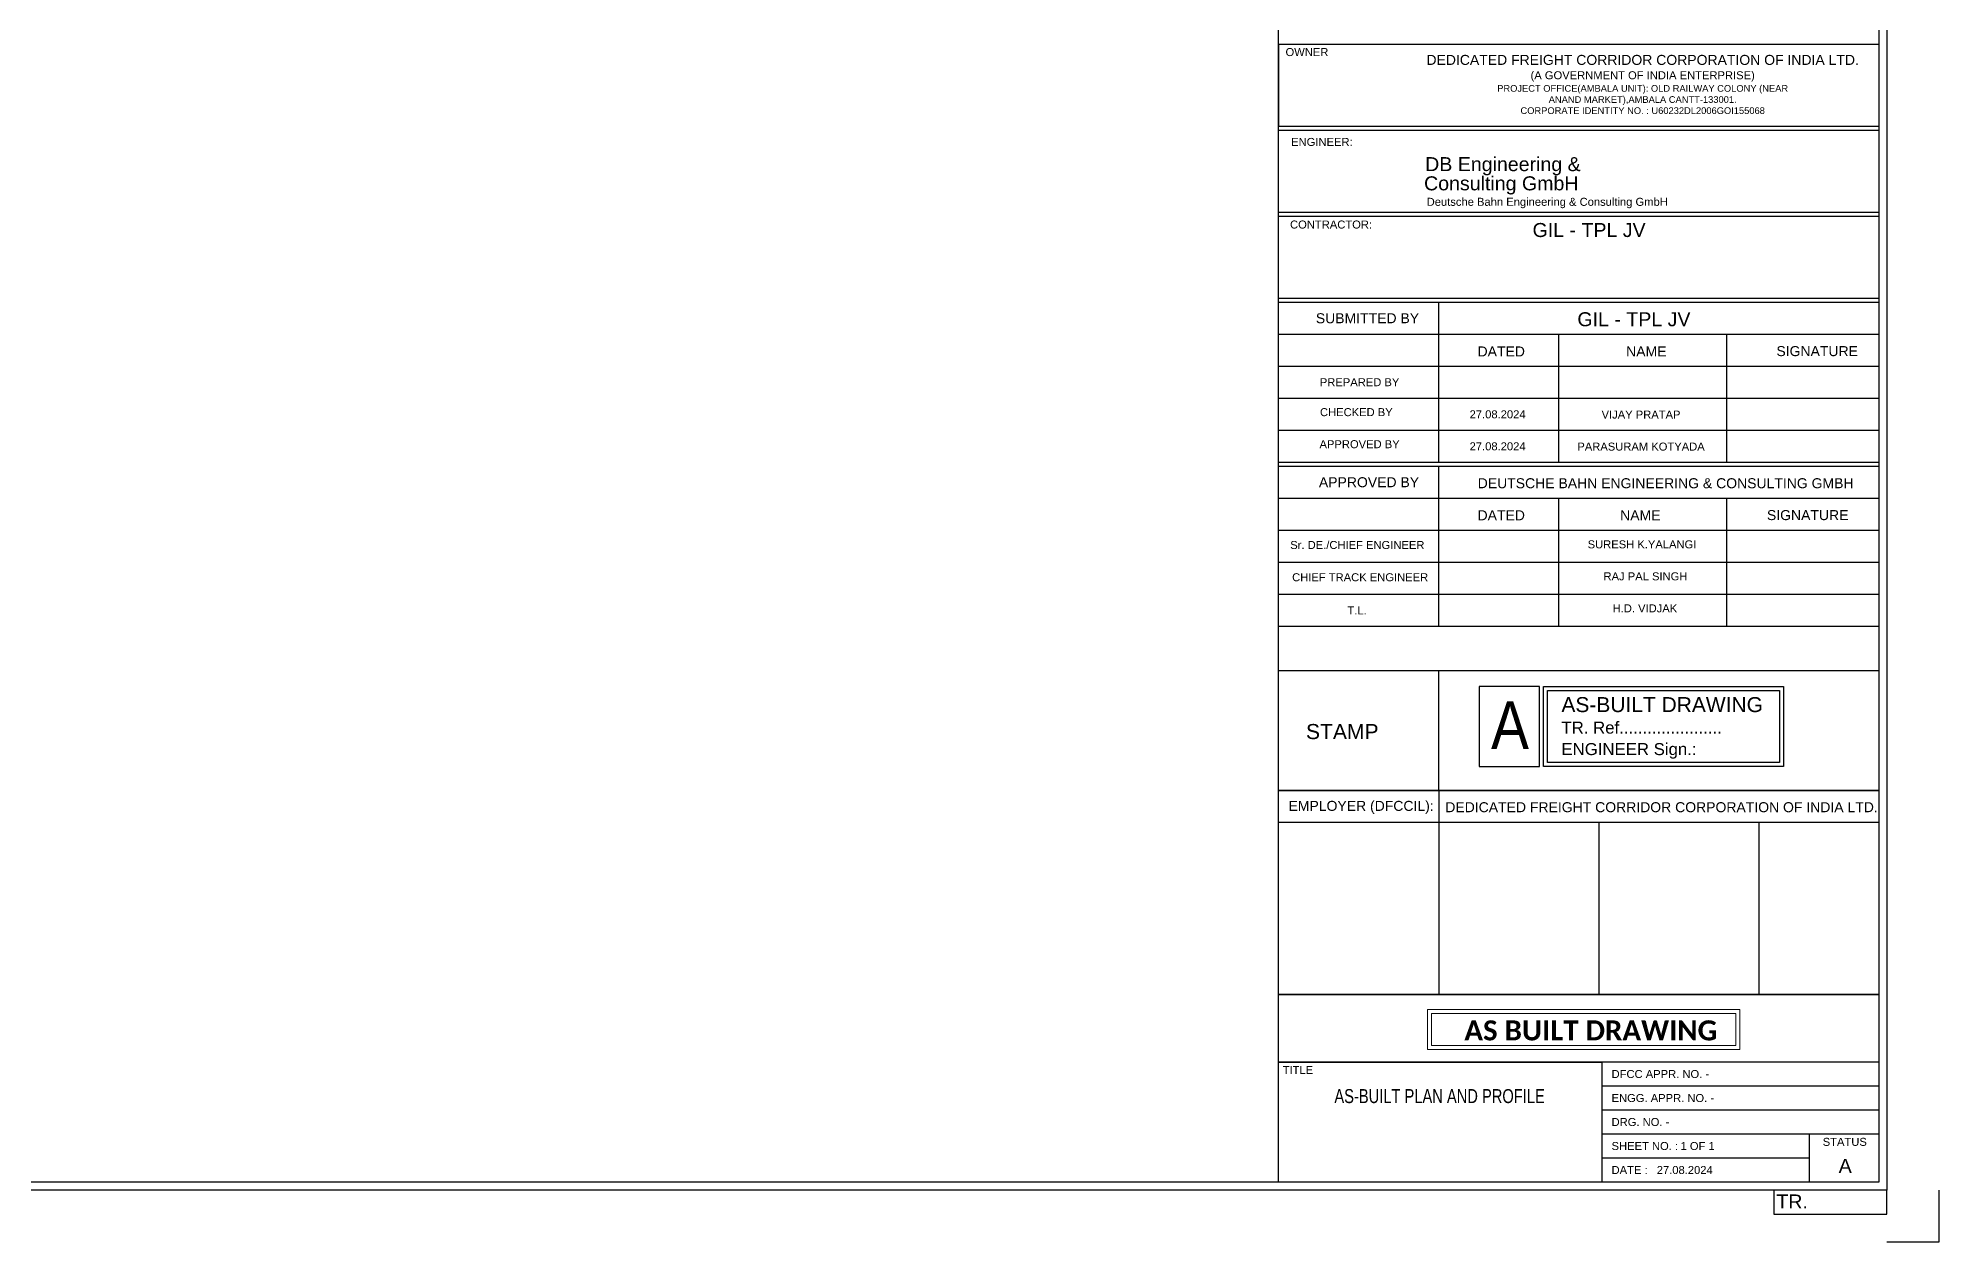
# Model space of a CAD drawing. Header units: metres. Extents: x 0 to 950, y 0 to 594.
# Drawn here: x 475 to 950, y 0 to 301 of the extents above; entities that cross this region are included whole.
import ezdxf
from ezdxf.enums import TextEntityAlignment as Align

# ---------------------------------------------------------------- set-up
doc = ezdxf.new("R2010")
doc.units = ezdxf.units.M
doc.header["$MEASUREMENT"] = 0
doc.linetypes.add('DASHED2', pattern=[0.375, 0.25, -0.125])
doc.layers.add('PAVERS', color=7, linetype='Continuous')
doc.layers.add('title', color=7, linetype='Continuous')
doc.styles.add('Style-Arial', font='arial.ttf')

# ---------------------------------------------------------------- blocks, each defined once
blk = doc.blocks.new('stamp')
at = {"color": 94}
for p, q in [((726.14, 134.91), (726.14, 114.91)), ((741.14, 134.91), (726.14, 134.91)), ((741.14, 114.91), (741.14, 134.91)), ((726.14, 114.91), (741.14, 114.91))]:
    blk.add_line(p, q, dxfattribs=at)
for points in [[(742.14, 134.91), (802.14, 134.91), (802.14, 114.91), (742.14, 114.91)], [(743.14, 133.91), (801.14, 133.91), (801.14, 115.91), (743.14, 115.91)]]:
    blk.add_lwpolyline(points, close=True, dxfattribs=at)
at = {"layer": 'title', "color": 94, "style": 'Style-Arial', "width": 0.85}
blk.add_text('A', height=12, dxfattribs=at).set_placement((729.06, 125.25), align=Align.MIDDLE_LEFT)
at = {"layer": 'title', "color": 94, "style": 'Style-Arial'}
for s, height, p in [('AS-BUILT DRAWING', 3.75, (746.66, 130.39)), ('TR. Ref......................', 3, (746.66, 124.64)), ('ENGINEER Sign.:', 3, (746.66, 119.27))]:
    blk.add_text(s, height=height, dxfattribs=at).set_placement(p, align=Align.MIDDLE_LEFT)

msp = doc.modelspace()

# ---------------------------------------------------------------- linework, layer by layer
at = {"color": 7}
for p, q in [((785, 257.39), (785, 277.89)), ((785, 235.89), (785, 256.39))]:
    msp.add_line(p, q, dxfattribs=at)
for p, q in [((825, 112.89), (825, 61.89)), ((865, 104.89), (865, 61.89)), ((905, 104.89), (905, 61.89)), ((785, 61.89), (935, 61.89)), ((785, 45), (865.81, 45))]:
    msp.add_line(p, q)
msp.add_lwpolyline([(785, 299.39), (785, 278.89)], dxfattribs=at)
for points in [[(785, 112.89), (935, 112.89), (935, 61.89), (785, 61.89)], [(937, 13), (908.75, 13), (908.75, 7), (937, 7)]]:
    msp.add_lwpolyline(points, close=True)
at = {"layer": 'PAVERS', "lineweight": 13}
for points in [[(822.23, 48.1), (900.23, 48.1), (900.23, 58.1), (822.23, 58.1)], [(823.23, 49.1), (899.23, 49.1), (899.23, 57.1), (823.23, 57.1)]]:
    msp.add_lwpolyline(points, close=True, dxfattribs=at)
at = {"layer": 'title'}
for points in [[(937, 13), (13, 13), (13, 581), (937, 581)], [(935, 15), (15, 15), (15, 579), (935, 579)]]:
    msp.add_lwpolyline(points, close=True, dxfattribs=at)
for points in [[(785, 15), (785, 579)], [(785, 91.17), (785, 121.17)], [(935, 45), (785, 45)], [(865.81, 15), (865.81, 45)], [(935, 39), (865.81, 39)], [(935, 33), (865.81, 33)], [(935, 27), (865.81, 27)], [(917.53, 27), (917.53, 15)], [(917.53, 21), (865.81, 21)], [(950, 13), (950, 0), (937, 0)]]:
    msp.add_lwpolyline(points, dxfattribs=at)
at = {"layer": 'title', "color": 7}
for points in [[(935, 299.39), (785, 299.39)], [(935, 299.39), (935, 153.89)], [(935, 278.89), (785, 278.89)], [(935, 277.89), (785, 277.89)], [(935, 257.39), (785, 257.39)], [(935, 256.39), (785, 256.39)], [(935, 235.89), (785, 235.89)], [(935, 234.89), (785, 234.89)], [(785, 194.89), (785, 234.89)], [(825, 194.89), (825, 234.89)], [(935, 226.89), (785, 226.89)], [(855, 194.89), (855, 226.89)], [(897.02, 194.89), (897.02, 226.89)], [(935, 218.89), (785, 218.89)], [(855, 194.89), (855, 218.89)], [(935, 210.89), (785, 210.89)], [(935, 202.89), (785, 202.89)], [(935, 194.89), (785, 194.89)], [(935, 193.89), (785, 193.89)], [(785, 153.89), (785, 193.89)], [(825, 153.89), (825, 193.89)], [(935, 185.89), (785, 185.89)], [(855, 153.89), (855, 185.89)], [(897.02, 153.89), (897.02, 185.89)], [(935, 177.89), (785, 177.89)], [(935, 169.89), (785, 169.89)], [(935, 161.89), (785, 161.89)], [(935, 153.89), (785, 153.89)], [(825, 112.89), (825, 142.89)], [(935, 104.89), (785, 104.89)]]:
    msp.add_lwpolyline(points, dxfattribs=at)
msp.add_lwpolyline([(785, 142.89), (935, 142.89), (935, 112.89), (785, 112.89)], close=True, dxfattribs=at)

# ---------------------------------------------------------------- block references
msp.add_blockref('stamp', (109, 3.97))

# ---------------------------------------------------------------- texts
at = {"insert": (909.37, 11.88), "char_height": 3.5, "attachment_point": 1, "style": 'Style-Arial'}
msp.add_mtext_dynamic_manual_height_columns('TR.', width=30.074, gutter_width=66.52, heights=[0], dxfattribs=at)
at = {"layer": 'PAVERS', "linetype": 'DASHED2', "lineweight": 13, "insert": (831.4, 55.41), "char_height": 5, "attachment_point": 1, "style": 'Style-Arial'}
msp.add_mtext_dynamic_manual_height_columns('{\\fCalibri|b1|i0|c0|p34;\\C7;AS BUILT DRAWING}', width=68.6397, gutter_width=1.25, heights=[0], dxfattribs=at)
at = {"layer": 'title', "color": 7, "style": 'Style-Arial'}
for s, p in [('OWNER', (786.72, 296.51)), ('ENGINEER:', (788.12, 274.04)), ('CONTRACTOR:', (787.85, 253.39))]:
    msp.add_text(s, height=2, dxfattribs=at).set_placement(p)
for s, height, p in [('DEDICATED FREIGHT CORRIDOR CORPORATION OF INDIA LTD.', 2.5, (875.96, 294.3)), ('(A GOVERNMENT OF INDIA ENTERPRISE)', 2, (875.96, 290.71))]:
    msp.add_text(s, height=height, dxfattribs=at).set_placement(p, align=Align.CENTER)
for s, p in [('DB Engineering &', (841.04, 269.49)), ('Consulting GmbH', (840.63, 264.69))]:
    msp.add_text(s, height=3.5, dxfattribs=at).set_placement(p, align=Align.MIDDLE_CENTER)
at = {"layer": 'title', "style": 'Style-Arial'}
for s, height, p in [('GIL - TPL JV', 3.5, (862.57, 253.02)), ('VIJAY PRATAP', 2, (875.55, 206.87)), ('PARASURAM KOTYADA', 2, (875.55, 198.87))]:
    msp.add_text(s, height=height, dxfattribs=at).set_placement(p, align=Align.MIDDLE_CENTER)
at = {"layer": 'title', "color": 7, "style": 'Style-Arial'}
for s, height, p in [('SUBMITTED BY', 2.5, (794.29, 230.96)), ('GIL - TPL JV', 3.5, (859.65, 230.71)), ('DATED', 2.5, (834.7, 222.66)), ('NAME', 2.5, (871.83, 222.66)), ('SIGNATURE', 2.5, (909.38, 222.74)), ('PREPARED BY', 2, (795.29, 214.97)), ('CHECKED BY', 2, (795.33, 207.48)), ('APPROVED BY', 2, (795.21, 199.47)), ('APPROVED BY', 2.5, (795.06, 189.96)), ('DEUTSCHE BAHN ENGINEERING & CONSULTING GMBH ', 2.5, (834.74, 189.71)), ('DATED', 2.5, (834.7, 181.69)), ('NAME', 2.5, (870.33, 181.69)), ('SIGNATURE', 2.5, (907.01, 181.74)), ('SURESH K.YALANGI', 2, (862.21, 174.43)), ('RAJ PAL SINGH', 2, (866.18, 166.43)), ('T.L.', 2, (802.21, 157.9)), ('H.D. VIDJAK', 2, (868.45, 158.43)), ('STAMP', 3.771, (791.83, 127.62)), ('EMPLOYER (DFCCIL):', 2.5, (787.46, 109.04)), ('DEDICATED FREIGHT CORRIDOR CORPORATION OF INDIA LTD.', 2.5, (826.64, 108.71))]:
    msp.add_text(s, height=height, dxfattribs=at).set_placement(p, align=Align.MIDDLE_LEFT)
at = {"layer": 'title', "style": 'Style-Arial'}
for s, height, p in [('27.08.2024', 2, (832.72, 206.94)), ('27.08.2024', 2, (832.72, 198.94)), ('DFCC APPR. NO. -', 2, (868.19, 42)), ('ENGG. APPR. NO. -', 2, (868.19, 36)), ('DRG. NO. -', 2, (868.19, 30)), ('SHEET NO. :', 2, (868.19, 24)), ('1 OF 1', 2, (885.42, 24)), ('STATUS  ', 2, (920.95, 25.04)), ('27.08.2024', 2, (879.48, 18)), ('A', 3.5, (924.94, 19.04)), ('DATE :', 2, (868.19, 18))]:
    msp.add_text(s, height=height, dxfattribs=at).set_placement(p, align=Align.MIDDLE_LEFT)
msp.add_text('TITLE', height=2, dxfattribs=at).set_placement((786, 42))
at = {"layer": 'title', "color": 7, "style": 'Style-Arial', "width": 0.75}
msp.add_text('AS-BUILT PLAN AND PROFILE', height=3.5, dxfattribs=at).set_placement((798.93, 34.73))
at = {"layer": 'title', "color": 7, "style": 'Style-Arial'}
for s, insert, char_height, width, attachment_point in [('{\\H0.83333x;\\P\\H0.8x;\\PPROJECT OFFICE(AMBALA UNIT): OLD RAILWAY COLONY (NEAR\\PANAND MARKET),AMBALA CANTT-133001.\\PCORPORATE IDENTITY NO. : U60232DL2006GOI155068}', (875.96, 288.76), 2.5, 137.556, 5), ('Deutsche Bahn Engineering & Consulting GmbH ', (821.99, 261.07), 2, 76.2923, 1), ('Sr. DE./CHIEF ENGINEER ', (787.9, 175.27), 2, 39.3746, 1), ('CHIEF TRACK ENGINEER ', (788.37, 167.2), 2, 38.9011, 1)]:
    msp.add_mtext(s, dxfattribs=dict(at, insert=insert, char_height=char_height, width=width, attachment_point=attachment_point))

doc.saveas('drawing.dxf')
